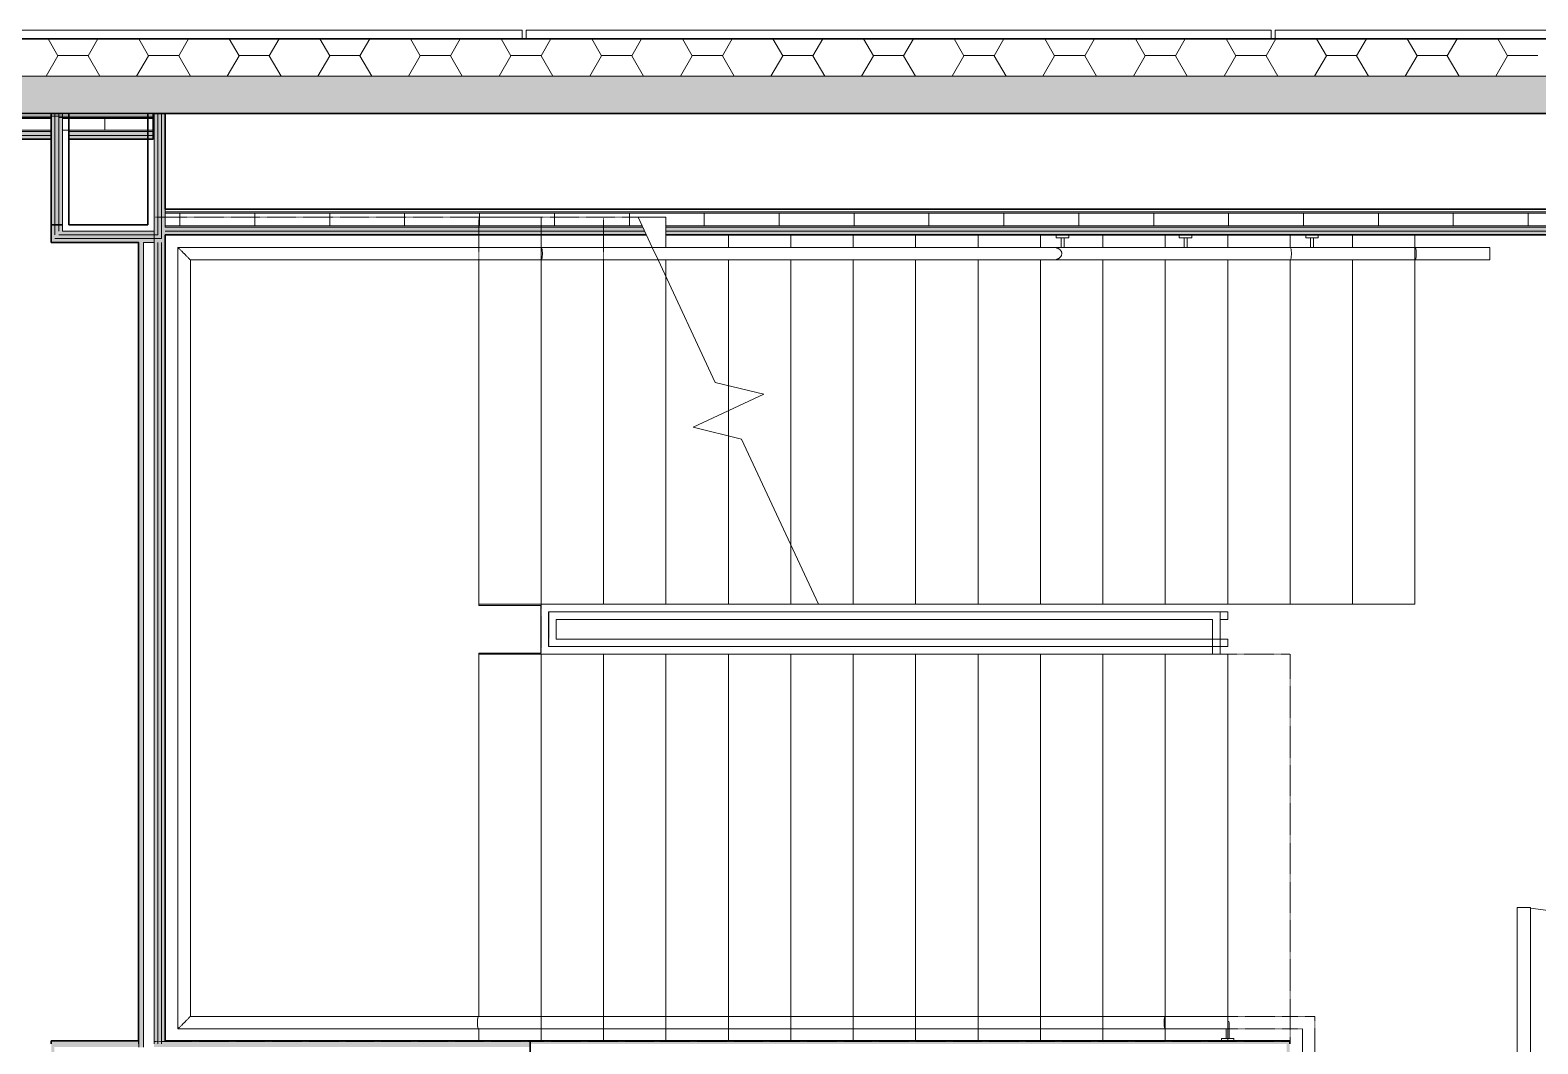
# Model space of a CAD drawing. Header units: millimetres. Extents: x 155920 to 295199, y -4084 to 97293.
# Drawn here: x 168572 to 174610, y 30624 to 34681 of the extents above; entities that cross this region are included whole.
import ezdxf

# ---------------------------------------------------------------- set-up
doc = ezdxf.new("R2010")
doc.units = ezdxf.units.MM
doc.header["$MEASUREMENT"] = 0
doc.linetypes.add('Overhead', pattern=[3.96875, 2.38125, -1.5875])
doc.linetypes.add('Overhead_2_', pattern=[4, 2.5, -1.5])
for name, color, linetype, lineweight in [('A-DOOR', 4, 'CONTINUOUS', 9), ('A-FLOR-HRAL', 7, 'CONTINUOUS', 9), ('A-FLOR-HRAL-MBND', 7, 'Overhead_2_', 9), ('A-GLAZ-CURT', 7, 'CONTINUOUS', 9), ('A-WALL', 7, 'CONTINUOUS', 9), ('A-WALL-PATT', 7, 'CONTINUOUS', 25), ('I-WALL', 7, 'CONTINUOUS', 9), ('S-STRS', 7, 'CONTINUOUS', 9), ('S-STRS-MBND', 7, 'Overhead_2_', 9)]:
    doc.layers.add(name, color=color, linetype=linetype, lineweight=lineweight)

msp = doc.modelspace()

# ---------------------------------------------------------------- hatches: boundary and pattern name
at = {"layer": 'A-WALL-PATT', "lineweight": 9}
h = msp.add_hatch(color=256, dxfattribs=at)
h.paths.add_polyline_path([(230738.8, 34347.3), (230990.8, 34347.3), (230990.8, 34497.3), (229692.8, 34497.3), (229692.8, 34347.3), (230298.1, 34347.3)], flags=0)
h.paths.add_polyline_path([(220908.8, 34347.3), (220908.8, 34497.3), (202317.8, 34497.3), (202317.8, 34347.3), (220879.3, 34347.3)], flags=0)
h.paths.add_polyline_path([(199908.8, 34347.3), (199908.8, 34497.3), (197442.8, 34497.3), (197442.8, 34347.3), (199799.2, 34347.3)], flags=0)
h.paths.add_polyline_path([(194658.8, 34347.3), (194658.8, 34497.3), (192497.8, 34497.3), (192512, 34491.5), (192517.8, 34477.3), (192517.8, 34367.3), (192512, 34353.2), (192497.8, 34347.3), (194417.1, 34347.3)], flags=0)
h.paths.add_polyline_path([(192423.7, 34347.3), (192435, 34348.5), (192423.7, 34353.2), (192417.8, 34367.3), (192417.8, 34347.3)], flags=0)
h.paths.add_polyline_path([(190803, 34347.3), (190808.8, 34347.3), (190808.8, 34367.3), (190803, 34353.2), (190788.8, 34347.3), (190798.8, 34347.3)], flags=0)
h.paths.add_polyline_path([(190718.8, 34347.3), (190728.8, 34347.3), (190714.7, 34353.2), (190708.8, 34367.3), (190708.8, 34477.3), (190714.7, 34491.5), (190728.8, 34497.3), (187318, 34497.3), (187318, 34347.3), (190714.7, 34347.3)], flags=0)
h.paths.add_polyline_path([(183652.8, 34347.3), (185283.8, 34347.3), (185283.8, 34497.3), (159942.8, 34497.3), (159942.8, 34347.3), (183432.8, 34347.3)], flags=0)
h.paths.add_polyline_path([(157908.7, 34347.3), (157908.7, 34497.3), (156603.8, 34497.3), (156603.8, 34347.3), (157340, 34347.3)], flags=0)
h.paths.add_polyline_path([(192442.8, 34357.3), (192497.8, 34357.3), (192504.9, 34360.3), (192507.8, 34367.3), (192507.8, 34477.3), (192504.9, 34484.4), (192497.8, 34487.3), (192442.8, 34487.3), (192442.8, 34437.3), (192427.8, 34437.3), (192427.8, 34367.3), (192430.8, 34360.3), (192437.8, 34357.3)], flags=0)
h.paths.add_polyline_path([(190728.8, 34357.3), (190788.8, 34357.3), (190795.9, 34360.3), (190798.8, 34367.3), (190798.8, 34437.3), (190783.8, 34437.3), (190783.8, 34487.3), (190728.8, 34487.3), (190721.8, 34484.4), (190718.8, 34477.3), (190718.8, 34367.3), (190721.8, 34360.3)], flags=0)
for points in [[(168656.4, 33901.8), (168671.4, 33901.8), (168671.4, 34347.3), (168656.4, 34347.3), (168656.4, 34327.4)], [(169098.4, 30636.4), (169113.4, 30636.4), (169113.4, 33831.8), (169098.4, 33831.8), (169098.4, 30802.1)]]:
    msp.add_hatch(color=256, dxfattribs=at).paths.add_polyline_path(points, flags=0)
at = {"layer": 'A-WALL-PATT', "lineweight": 5}
for points in [[(168656.4, 33846.8), (168671.4, 33846.8), (168671.4, 34337.3), (168656.4, 34337.3), (168656.4, 33886.7)], [(168686.4, 33901.8), (168686.4, 34347.3), (168671.4, 34347.3), (168671.4, 33901.8)], [(168686.4, 33861.8), (168686.4, 34337.3), (168671.4, 34337.3), (168671.4, 33861.8)], [(168686.4, 33901.8), (168701.4, 33901.8), (168701.4, 34347.3), (168686.4, 34347.3), (168686.4, 34327.4)], [(168686.4, 33876.8), (168701.4, 33876.8), (168701.4, 34331.3), (168686.4, 34331.3), (168686.4, 33886.7)], [(169083.4, 33861.8), (169083.4, 34347.3), (169068.4, 34347.3), (169068.4, 33861.8)], [(169098.4, 33846.8), (169098.4, 34347.3), (169083.4, 34347.3), (169083.4, 33846.8)], [(169113.4, 33831.8), (169113.4, 34347.3), (169098.4, 34347.3), (169098.4, 33831.8)], [(168656.4, 34260.3), (168656.4, 34275.3), (167674.4, 34275.3), (167674.4, 34260.3), (168104.3, 34260.3)], [(167674.4, 34245.3), (168656.4, 34245.3), (168656.4, 34260.3), (167674.4, 34260.3)], [(169064.3, 34260.3), (169064.3, 34275.3), (168726.4, 34275.3), (168726.4, 34260.3)], [(169064.3, 34245.3), (169064.3, 34260.3), (168726.4, 34260.3), (168726.4, 34245.3)], [(169001.4, 33861.8), (169068.4, 33861.8), (169068.4, 33876.8), (168686.4, 33876.8), (168686.4, 33861.8), (168702.3, 33861.8)], [(169007.4, 33831.8), (169098.4, 33831.8), (169098.4, 33846.8), (168656.4, 33846.8), (168656.4, 33831.8), (169006.4, 33831.8)], [(168671.4, 33846.8), (169083.4, 33846.8), (169083.4, 33861.8), (168671.4, 33861.8)], [(169026.4, 30610.4), (169026.4, 33831.8), (169007.4, 33831.8), (169007.4, 30610.4)], [(169068.4, 30623.9), (169083.4, 30623.9), (169083.4, 33831.8), (169068.4, 33831.8), (169068.4, 30636.4)], [(169083.4, 30623.9), (169098.4, 30623.9), (169098.4, 33831.8), (169083.4, 33831.8), (169083.4, 30636.4)], [(168656.4, 28516.8), (168668.9, 28516.8), (168668.9, 30623.9), (168656.4, 30623.9), (168656.4, 28529.3)], [(173617, 30623.9), (173617, 30636.4), (170574.5, 30636.4), (170574.5, 30623.9), (173604.5, 30623.9)], [(173617, 30525.1), (173617, 30623.9), (173604.5, 30623.9), (173604.5, 30525.1)]]:
    msp.add_hatch(color=256, dxfattribs=at).paths.add_polyline_path(points, flags=0)
h = msp.add_hatch(color=256, dxfattribs=at)
h.paths.add_polyline_path([(176824.1, 33877.2), (176824.1, 33892.2), (171118.4, 33892.2), (171118.4, 33877.2), (175878.6, 33877.2)], flags=0)
h.paths.add_polyline_path([(171007, 33877.2), (171033.2, 33877.2), (171026.2, 33892.2), (169113.4, 33892.2), (169113.4, 33877.2), (170944.9, 33877.2)], flags=0)
at = {"layer": 'A-WALL-PATT', "lineweight": 9}
h = msp.add_hatch(color=256, dxfattribs=at)
h.paths.add_polyline_path([(176824.1, 33862.2), (176824.1, 33877.2), (171118.4, 33877.2), (171118.4, 33862.2), (175878.6, 33862.2)], flags=0)
h.paths.add_polyline_path([(170944.9, 33862.2), (171040.2, 33862.2), (171033.2, 33877.2), (169113.4, 33877.2), (169113.4, 33862.2), (170795.4, 33862.2)], flags=0)
h = msp.add_hatch(color=256, dxfattribs=at)
h.paths.add_polyline_path([(169449.9, 30623.9), (170574.5, 30623.9), (170574.5, 30636.4), (169098.4, 30636.4), (169098.4, 30623.9), (169300.4, 30623.9)], flags=0)
h.paths.add_polyline_path([(168656.4, 30623.9), (169006.4, 30623.9), (169006.4, 30636.4), (168656.4, 30636.4)], flags=0)
at = {"layer": 'A-WALL-PATT', "lineweight": 5}
h = msp.add_hatch(color=256, dxfattribs=at)
h.paths.add_polyline_path([(168668.9, 30611.4), (169006.4, 30611.4), (169006.4, 30623.9), (168668.9, 30623.9)], flags=0)
h.paths.add_polyline_path([(169068.4, 30611.4), (170574.5, 30611.4), (170574.5, 30623.9), (169068.4, 30623.9)], flags=0)

# ---------------------------------------------------------------- linework, layer by layer
at = {"layer": 'A-DOOR'}
for p, q in [((174527.1, 31169.1), (174581.1, 31169.1)), ((174527.1, 30543.1), (174527.1, 31169.1)), ((174581.1, 31169.1), (174581.1, 30543.1))]:
    msp.add_line(p, q, dxfattribs=at)
msp.add_arc((174527.1, 30541.1), 628, 0, 85.0672, dxfattribs=at)
at = {"layer": 'A-FLOR-HRAL'}
for p, q in [((172681.7, 33849.8), (172681.7, 33861.8)), ((172681.7, 33861.8), (172731.7, 33861.8)), ((172731.7, 33849.8), (172681.7, 33849.8)), ((172700.7, 33849.8), (172700.7, 33811.8)), ((172712.7, 33849.8), (172712.7, 33811.8)), ((172731.7, 33861.8), (172731.7, 33849.8)), ((173174.4, 33849.8), (173174.4, 33861.8)), ((173174.4, 33861.8), (173224.4, 33861.8)), ((173224.4, 33849.8), (173174.4, 33849.8)), ((173193.4, 33849.8), (173193.4, 33811.8)), ((173205.4, 33849.8), (173205.4, 33811.8)), ((173224.4, 33861.8), (173224.4, 33849.8)), ((173680.6, 33849.8), (173680.6, 33861.8)), ((173680.6, 33861.8), (173730.6, 33861.8)), ((173730.6, 33849.8), (173680.6, 33849.8)), ((173699.6, 33849.8), (173699.6, 33811.8)), ((173711.6, 33849.8), (173711.6, 33811.8)), ((173730.6, 33861.8), (173730.6, 33849.8)), ((170368.4, 33811.8), (169163.8, 33811.8)), ((169163.8, 33811.8), (169163.8, 30683.6)), ((169163.8, 33811.8), (169163.8, 30683.6)), ((170618.4, 33811.8), (169163.8, 33811.8)), ((169213.8, 33761.8), (170368.4, 33761.8)), ((169213.8, 30733.6), (169213.8, 33761.8)), ((169213.8, 33761.8), (169213.8, 30733.6)), ((170618.4, 33761.8), (169213.8, 33761.8)), ((170618.4, 33811.8), (170368.4, 33811.8)), ((170368.4, 33761.8), (170618.4, 33761.8)), ((171063.7, 33811.8), (170618.4, 33811.8)), ((171063.7, 33811.8), (170618.4, 33811.8)), ((170618.4, 33761.8), (171087, 33761.8)), ((171087, 33761.8), (170618.4, 33761.8)), ((171063.7, 33811.8), (171087, 33761.8)), ((173618.4, 33811.8), (171063.7, 33811.8)), ((173618.4, 33761.8), (171087, 33761.8)), ((173618.4, 33811.8), (172671.1, 33811.8)), ((172671.1, 33761.8), (173618.4, 33761.8)), ((173868.4, 33811.8), (173618.4, 33811.8)), ((174118.4, 33811.8), (173618.4, 33811.8)), ((173618.4, 33761.8), (173868.4, 33761.8)), ((174118.4, 33761.8), (173618.4, 33761.8)), ((174118.4, 33811.8), (173868.4, 33811.8)), ((173868.4, 33761.8), (174118.4, 33761.8)), ((174418.4, 33811.8), (174118.4, 33811.8)), ((174418.4, 33811.8), (174118.4, 33811.8)), ((174118.4, 33811.8), (174118.4, 33811.3)), ((174118.4, 33811.3), (174118.4, 33809.9)), ((174118.4, 33809.9), (174118.4, 33807.6)), ((174118.4, 33807.6), (174118.4, 33804.5)), ((174118.4, 33804.5), (174118.4, 33800.7)), ((174118.4, 33800.7), (174118.4, 33796.4)), ((174118.4, 33796.4), (174118.4, 33791.7)), ((174118.4, 33791.7), (174118.4, 33786.8)), ((174118.4, 33786.8), (174118.4, 33781.9)), ((174118.4, 33781.9), (174118.4, 33777.3)), ((174118.4, 33777.3), (174118.4, 33772.9)), ((174118.4, 33772.9), (174118.4, 33769.1)), ((174118.4, 33769.1), (174118.4, 33766)), ((174118.4, 33766), (174118.4, 33763.7)), ((174118.4, 33763.7), (174118.4, 33762.3)), ((174118.4, 33762.3), (174118.4, 33761.8)), ((174118.4, 33761.8), (174418.4, 33761.8)), ((174418.4, 33761.8), (174118.4, 33761.8)), ((174418.4, 33811.8), (174418.4, 33811.3)), ((174418.4, 33811.3), (174418.4, 33809.9)), ((174418.4, 33809.9), (174418.4, 33807.6)), ((174418.4, 33807.6), (174418.4, 33804.5)), ((174418.4, 33804.5), (174418.4, 33800.7)), ((174418.4, 33800.7), (174418.4, 33796.4)), ((174418.4, 33796.4), (174418.4, 33791.7)), ((174418.4, 33791.7), (174418.4, 33786.8)), ((174418.4, 33786.8), (174418.4, 33781.9)), ((174418.4, 33781.9), (174418.4, 33777.3)), ((174418.4, 33777.3), (174418.4, 33772.9)), ((174418.4, 33772.9), (174418.4, 33769.1)), ((174418.4, 33769.1), (174418.4, 33766)), ((174418.4, 33766), (174418.4, 33763.7)), ((174418.4, 33763.7), (174418.4, 33762.3)), ((174418.4, 33762.3), (174418.4, 33761.8)), ((170648.6, 32352.6), (170648.6, 32213.8)), ((173052.6, 32352.6), (170648.6, 32352.6)), ((170678.6, 32322.6), (170678.6, 32243.8)), ((173052.6, 32322.6), (170678.6, 32322.6)), ((173052.6, 32352.6), (171729.8, 32352.6)), ((173052.6, 32322.6), (171729.8, 32322.6)), ((173337.8, 32352.6), (173052.6, 32352.6)), ((173307.8, 32322.6), (173052.6, 32322.6)), ((173307.8, 32183.2), (173307.8, 32322.6)), ((173368.4, 32352.6), (173337.8, 32352.6)), ((173337.8, 32183.2), (173337.8, 32352.6)), ((173368.4, 32322.6), (173337.8, 32322.6)), ((173368.4, 32352.6), (173368.4, 32322.6)), ((170648.6, 32213.8), (170673.3, 32213.8)), ((170673.3, 32213.8), (173307.8, 32213.8)), ((170678.6, 32243.8), (173307.8, 32243.8)), ((173337.8, 32243.8), (173368.4, 32243.8)), ((173337.8, 32213.8), (173368.4, 32213.8)), ((173368.4, 32243.8), (173368.4, 32213.8)), ((173337.8, 32183.2), (173307.8, 32183.2)), ((169163.8, 30683.6), (170368.4, 30683.6)), ((169163.8, 30683.6), (170368.4, 30683.6)), ((170368.4, 30733.6), (169213.8, 30733.6)), ((169213.8, 30733.6), (170368.4, 30733.6)), ((173118.4, 30733.6), (170368.4, 30733.6)), ((170368.4, 30733.6), (173118.4, 30733.6)), ((170368.4, 30683.6), (173118.4, 30683.6)), ((170368.4, 30683.6), (173118.4, 30683.6)), ((173368.4, 30733.6), (173118.4, 30733.6)), ((173118.4, 30733.6), (173368.4, 30733.6)), ((173118.4, 30683.6), (173368.4, 30683.6)), ((173118.4, 30683.6), (173368.4, 30683.6)), ((173362.4, 30645.6), (173362.4, 30683.6)), ((173368.4, 30733.6), (173368.4, 30733.1)), ((173368.4, 30733.1), (173368.4, 30731.7)), ((173368.4, 30731.7), (173368.4, 30729.4)), ((173368.4, 30729.4), (173368.4, 30726.3)), ((173368.4, 30726.3), (173368.4, 30722.5)), ((173368.4, 30722.5), (173368.4, 30718.2)), ((173368.4, 30718.2), (173368.4, 30713.5)), ((173368.4, 30713.5), (173368.4, 30708.6)), ((173368.4, 30708.6), (173368.4, 30703.7)), ((173368.4, 30703.7), (173368.4, 30699.1)), ((173368.4, 30699.1), (173368.4, 30694.7)), ((173368.4, 30694.7), (173368.4, 30690.9)), ((173368.4, 30690.9), (173368.4, 30687.8)), ((173368.4, 30687.8), (173368.4, 30685.5)), ((173368.4, 30685.5), (173368.4, 30684.1)), ((173368.4, 30684.1), (173368.4, 30683.6)), ((173374.4, 30645.6), (173374.4, 30708.6)), ((173343.4, 30636.4), (173343.4, 30645.6)), ((173343.4, 30645.6), (173393.4, 30645.6)), ((173393.4, 30645.6), (173393.4, 30636.4))]:
    msp.add_line(p, q, dxfattribs=at)
at = {"layer": 'A-FLOR-HRAL', "linetype": 'Overhead'}
for p, q in [((169163.8, 33811.8), (169163.8, 30683.6)), ((170618.4, 33811.8), (169163.8, 33811.8)), ((169213.8, 33761.8), (169213.8, 30733.6)), ((170618.4, 33761.8), (169213.8, 33761.8)), ((171063.7, 33811.8), (170618.4, 33811.8)), ((171087, 33761.8), (170618.4, 33761.8)), ((169163.8, 30683.6), (170368.4, 30683.6)), ((169213.8, 30733.6), (170368.4, 30733.6)), ((170368.4, 30733.6), (173617, 30733.6)), ((170368.4, 30683.6), (173617, 30683.6)), ((173617, 30733.6), (173717.4, 30733.6)), ((173617, 30683.6), (173667.4, 30683.6)), ((173667.4, 30683.6), (173667.4, 30541.1)), ((173717.4, 30733.6), (173717.4, 30541.1))]:
    msp.add_line(p, q, dxfattribs=at)
at = {"layer": 'A-FLOR-HRAL'}
msp.add_arc((173368.4, 30708.6), 6, 0, 90, dxfattribs=at)
for points in [[(169163.8, 33811.8), (169163.8, 33811.8), (169164.2, 33811.5), (169165.6, 33810.1), (169167.9, 33807.7), (169171, 33804.6), (169174.9, 33800.8), (169179.2, 33796.5), (169183.9, 33791.7), (169187.2, 33788.5), (169188.8, 33786.8)], [(169188.8, 33786.8), (169190.5, 33785.2), (169193.7, 33781.9), (169198.5, 33777.2), (169202.8, 33772.8), (169206.6, 33769), (169209.8, 33765.9), (169212.1, 33763.6), (169213.5, 33762.1), (169213.8, 33761.8), (169213.8, 33761.8)], [(170623.7, 33786.8), (170623.7, 33783.6), (170623.4, 33777), (170622.2, 33768.7), (170620.5, 33763.1), (170619.1, 33761.8), (170618.4, 33761.8)], [(173623.5, 33786.8), (173623.5, 33783.6), (173623.2, 33777), (173622.1, 33768.7), (173620.4, 33763.1), (173619.1, 33761.8), (173618.4, 33761.8)], [(174123.7, 33786.8), (174123.7, 33783.6), (174123.4, 33777), (174122.2, 33768.7), (174120.5, 33763.1), (174119.1, 33761.8), (174118.4, 33761.8)], [(169163.8, 30683.6), (169163.8, 30683.6), (169164.2, 30683.9), (169165.6, 30685.4), (169167.9, 30687.7), (169171, 30690.8), (169174.9, 30694.6), (169179.2, 30699), (169183.9, 30703.7), (169187.2, 30707), (169188.8, 30708.6)], [(169188.8, 30708.6), (169190.5, 30710.3), (169193.7, 30713.5), (169198.5, 30718.3), (169202.8, 30722.6), (169206.6, 30726.4), (169209.8, 30729.5), (169212.1, 30731.9), (169213.5, 30733.3), (169213.8, 30733.6), (169213.8, 30733.6)], [(170363.2, 30708.6), (170363.2, 30711.9), (170363.5, 30718.4), (170364.6, 30726.8), (170366.4, 30732.3), (170367.7, 30733.6), (170368.4, 30733.6)], [(173113.2, 30708.6), (173113.2, 30711.9), (173113.5, 30718.4), (173114.6, 30726.8), (173116.4, 30732.3), (173117.8, 30733.6), (173118.4, 30733.6)]]:
    msp.add_open_spline(points, degree=3, dxfattribs=at)
for points, knots in [([(170618.4, 33811.8), (170618.8, 33811.8), (170619.5, 33811.5), (170620.8, 33809.6), (170622.2, 33805), (170623.4, 33796.6), (170623.7, 33790.1), (170623.7, 33786.8)], [0, 0, 0, 0, 0.125, 0.25, 0.5, 0.75, 1, 1, 1, 1]), ([(172703.8, 33786.8), (172703.7, 33788), (172703.6, 33789.6), (172703.2, 33791.7), (172702.5, 33793.8), (172701.7, 33795.8), (172700.6, 33797.7), (172699.6, 33799), (172698.7, 33800.3), (172697.6, 33801.5), (172696.4, 33802.7), (172695.2, 33803.7), (172693.9, 33804.7), (172692.6, 33805.7), (172691.2, 33806.5), (172688.9, 33807.9), (172686.1, 33809.1), (172683.1, 33810.1), (172678.4, 33811.4), (172674.3, 33811.8), (172671.1, 33811.8)], [0, 0, 0, 0, 0.071429, 0.107143, 0.142857, 0.214286, 0.25, 0.285714, 0.321429, 0.357143, 0.392857, 0.428571, 0.464286, 0.5, 0.535714, 0.571429, 0.678571, 0.732143, 0.785714, 1, 1, 1, 1]), ([(172671.1, 33761.8), (172673.2, 33761.8), (172677.5, 33762.2), (172682.8, 33763.4), (172686.9, 33764.9), (172689.8, 33766.3), (172692.1, 33767.7), (172693.9, 33768.9), (172695.4, 33770.1), (172697, 33771.6), (172698.4, 33773.1), (172699.4, 33774.4), (172700.4, 33775.7), (172701.4, 33777.4), (172702.5, 33779.7), (172703.4, 33782.7), (172703.7, 33785.2), (172703.8, 33786.8)], [0, 0, 0, 0, 0.142857, 0.285714, 0.357143, 0.428571, 0.5, 0.535714, 0.571429, 0.625, 0.678571, 0.705357, 0.732143, 0.785714, 0.839286, 0.892857, 1, 1, 1, 1]), ([(173618.4, 33811.8), (173618.8, 33811.8), (173619.4, 33811.5), (173620.7, 33809.6), (173622.1, 33805), (173623.2, 33796.6), (173623.5, 33790.1), (173623.5, 33786.8)], [0, 0, 0, 0, 0.125, 0.25, 0.5, 0.75, 1, 1, 1, 1]), ([(174118.4, 33811.8), (174118.8, 33811.8), (174119.5, 33811.5), (174120.8, 33809.6), (174122.2, 33805), (174123.4, 33796.6), (174123.7, 33790.1), (174123.7, 33786.8)], [0, 0, 0, 0, 0.125, 0.25, 0.5, 0.75, 1, 1, 1, 1]), ([(170368.4, 30683.6), (170368.1, 30683.6), (170367.4, 30683.9), (170366.1, 30685.9), (170364.6, 30690.5), (170363.5, 30698.8), (170363.2, 30705.4), (170363.2, 30708.6)], [0, 0, 0, 0, 0.125, 0.25, 0.5, 0.75, 1, 1, 1, 1]), ([(173118.4, 30683.6), (173118.1, 30683.6), (173117.4, 30683.9), (173116.1, 30685.9), (173114.6, 30690.5), (173113.5, 30698.8), (173113.2, 30705.4), (173113.2, 30708.6)], [0, 0, 0, 0, 0.125, 0.25, 0.5, 0.75, 1, 1, 1, 1])]:
    msp.add_open_spline(points, degree=3, knots=knots, dxfattribs=at)
at = {"layer": 'A-FLOR-HRAL-MBND', "linetype": 'Overhead'}
for p, q in [((170649, 32352.6), (170649, 32213.8)), ((171729.8, 32352.6), (170649, 32352.6)), ((170679, 32322.6), (170679, 32243.8)), ((171729.8, 32322.6), (170679, 32322.6)), ((170649, 32213.8), (170684.2, 32213.8)), ((170679, 32243.8), (170684.2, 32243.8)), ((170684.2, 32243.8), (173368.4, 32243.8)), ((170684.2, 32213.8), (173368.4, 32213.8)), ((173368.4, 32243.8), (173368.4, 32213.8))]:
    msp.add_line(p, q, dxfattribs=at)
at = {"layer": 'A-GLAZ-CURT', "lineweight": 20}
for p, q in [((170542.8, 34681.3), (167558.8, 34681.3)), ((170542.8, 34647.3), (170542.8, 34681.3)), ((173542.8, 34681.3), (170558.8, 34681.3)), ((170558.8, 34681.3), (170558.8, 34647.3)), ((173542.8, 34647.3), (173542.8, 34681.3)), ((176542.8, 34681.3), (173558.8, 34681.3)), ((173558.8, 34681.3), (173558.8, 34647.3)), ((167558.8, 34647.3), (170542.8, 34647.3)), ((170558.8, 34647.3), (173542.8, 34647.3)), ((173558.8, 34647.3), (176542.8, 34647.3))]:
    msp.add_line(p, q, dxfattribs=at)
at = {"layer": 'A-WALL', "lineweight": 30}
for p, q in [((185283.8, 34647.3), (159942.8, 34647.3)), ((162228.9, 34347.3), (183432.8, 34347.3))]:
    msp.add_line(p, q, dxfattribs=at)
at = {"layer": 'A-WALL'}
for p, q in [((159942.8, 34497.3), (185283.8, 34497.3)), ((167674.4, 34337.3), (168656.4, 34337.3)), ((167674.4, 34331.3), (168656.4, 34331.3)), ((168656.4, 34337.3), (168671.4, 34337.3)), ((168656.4, 34331.3), (168656.4, 34337.3)), ((168656.4, 34281.3), (168656.4, 34331.3)), ((168671.4, 33901.8), (168671.4, 34347.3)), ((168671.4, 34337.3), (168671.4, 33901.8)), ((168671.4, 34337.3), (168686.4, 34337.3)), ((168686.4, 33901.8), (168686.4, 34347.3)), ((168686.4, 34337.3), (168686.4, 34331.3)), ((168686.4, 34337.3), (168726.4, 34337.3)), ((168686.4, 34331.3), (168686.4, 34337.3)), ((168686.4, 34331.3), (168686.4, 33901.8)), ((168686.4, 34331.3), (168701.4, 34331.3)), ((168701.4, 33901.8), (168701.4, 34347.3)), ((168701.4, 34331.3), (168701.4, 34281.3)), ((168701.4, 34281.3), (168701.4, 34331.3)), ((168701.4, 34331.3), (168726.4, 34331.3)), ((168726.4, 34337.3), (169064.3, 34337.3)), ((168726.4, 34331.3), (169064.3, 34331.3)), ((169068.4, 33876.8), (169068.4, 34347.3)), ((169083.4, 33861.8), (169083.4, 34347.3)), ((169098.4, 33846.8), (169098.4, 34347.3)), ((167674.4, 34281.3), (168656.4, 34281.3)), ((167674.4, 34275.3), (168656.4, 34275.3)), ((167674.4, 34260.3), (168656.4, 34260.3)), ((168656.4, 34275.3), (168656.4, 34281.3)), ((168701.4, 34281.3), (168701.4, 33901.8)), ((168701.4, 34281.3), (168726.4, 34281.3)), ((168726.4, 34281.3), (168726.4, 34275.3)), ((168726.4, 34281.3), (169064.3, 34281.3)), ((168726.4, 34275.3), (168726.4, 34260.3)), ((168726.4, 34275.3), (169064.3, 34275.3)), ((168726.4, 34260.3), (168726.4, 34245.3)), ((168726.4, 34260.3), (169064.3, 34260.3)), ((169113.4, 33964.2), (169113.4, 33954.2)), ((176824.1, 33954.2), (169113.4, 33954.2)), ((169113.4, 33954.2), (169113.4, 33948.2)), ((176824.1, 33948.2), (169113.4, 33948.2)), ((169113.4, 33948.2), (169113.4, 33898.2)), ((168656.4, 33901.8), (168656.4, 33846.8)), ((168671.4, 33861.8), (168671.4, 33901.8)), ((168686.4, 33876.8), (168686.4, 33901.8)), ((168701.4, 33876.8), (168701.4, 33901.8)), ((168701.4, 33876.8), (169043.4, 33876.8)), ((169068.4, 33876.8), (169043.4, 33876.8)), ((171023.4, 33898.2), (169113.4, 33898.2)), ((169113.4, 33898.2), (169113.4, 33892.2)), ((171026.2, 33892.2), (169113.4, 33892.2)), ((171033.2, 33877.2), (169113.4, 33877.2)), ((176824.1, 33898.2), (171118.4, 33898.2)), ((176824.1, 33892.2), (171118.4, 33892.2)), ((176824.1, 33877.2), (171118.4, 33877.2)), ((168671.4, 33846.8), (169043.4, 33846.8)), ((168686.4, 33861.8), (169043.4, 33861.8)), ((169007.4, 33831.8), (169006.4, 33831.8)), ((169007.4, 33831.8), (169007.4, 30636.4)), ((169043.4, 33831.8), (169026.4, 33831.8)), ((169026.4, 33831.8), (169026.4, 30636.4)), ((169068.4, 33861.8), (169043.4, 33861.8)), ((169083.4, 33846.8), (169043.4, 33846.8)), ((169068.4, 33831.8), (169043.4, 33831.8)), ((169083.4, 33861.8), (169068.4, 33861.8)), ((169068.4, 33831.8), (169068.4, 30636.4)), ((169098.4, 33846.8), (169083.4, 33846.8)), ((169083.4, 33831.8), (169083.4, 30636.4)), ((169098.4, 33831.8), (169098.4, 30636.4)), ((169006.4, 30623.9), (169006.4, 30636.4)), ((169007.4, 30610.4), (169007.4, 30636.4)), ((169026.4, 30610.4), (169026.4, 30636.4)), ((169068.4, 30623.9), (169068.4, 30636.4)), ((169083.4, 30623.9), (169083.4, 30636.4)), ((169098.4, 30623.9), (169098.4, 30636.4))]:
    msp.add_line(p, q, dxfattribs=at)
at = {"layer": 'A-WALL-PATT', "linetype": 'Continuous', "lineweight": 9}
for p, q in [((168683.1, 34579.2), (168643.8, 34647.3)), ((168804, 34579.2), (168843.3, 34647.3)), ((169046, 34579.2), (169006.7, 34647.3)), ((169166.9, 34579.2), (169206.2, 34647.3)), ((169408.9, 34579.2), (169369.6, 34647.3)), ((169529.8, 34579.2), (169569.1, 34647.3)), ((169771.8, 34579.2), (169732.5, 34647.3)), ((169892.7, 34579.2), (169932, 34647.3)), ((170134.7, 34579.2), (170095.4, 34647.3)), ((170255.6, 34579.2), (170294.9, 34647.3)), ((170497.6, 34579.2), (170458.3, 34647.3)), ((170618.5, 34579.2), (170657.8, 34647.3)), ((170860.5, 34579.2), (170821.2, 34647.3)), ((170981.4, 34579.2), (171020.7, 34647.3)), ((171223.4, 34579.2), (171184.1, 34647.3)), ((171344.3, 34579.2), (171383.6, 34647.3)), ((171586.3, 34579.2), (171547, 34647.3)), ((171707.2, 34579.2), (171746.5, 34647.3)), ((171949.2, 34579.2), (171909.9, 34647.3)), ((172070.1, 34579.2), (172109.4, 34647.3)), ((172312.1, 34579.2), (172272.8, 34647.3)), ((172433, 34579.2), (172472.3, 34647.3)), ((172675, 34579.2), (172635.7, 34647.3)), ((172795.9, 34579.2), (172835.2, 34647.3)), ((173037.9, 34579.2), (172998.6, 34647.3)), ((173158.8, 34579.2), (173198.1, 34647.3)), ((173400.8, 34579.2), (173361.5, 34647.3)), ((173521.7, 34579.2), (173561.1, 34647.3)), ((173763.7, 34579.2), (173724.4, 34647.3)), ((173884.6, 34579.2), (173924, 34647.3)), ((174126.6, 34579.2), (174087.3, 34647.3)), ((174247.5, 34579.2), (174286.9, 34647.3)), ((174489.5, 34579.2), (174450.2, 34647.3)), ((168635.7, 34497.3), (168683, 34579.2)), ((168683, 34579.3), (168804, 34579.3)), ((168683, 34579.2), (168683, 34579.2)), ((168683, 34579.2), (168683, 34579.2)), ((168851.3, 34497.3), (168804, 34579.2)), ((168998.6, 34497.3), (169045.9, 34579.2)), ((169045.9, 34579.3), (169166.9, 34579.3)), ((169045.9, 34579.2), (169045.9, 34579.2)), ((169045.9, 34579.2), (169045.9, 34579.2)), ((169214.2, 34497.3), (169167, 34579.2)), ((169361.6, 34497.3), (169408.8, 34579.2)), ((169408.8, 34579.3), (169529.8, 34579.3)), ((169408.8, 34579.2), (169408.8, 34579.2)), ((169408.8, 34579.2), (169408.8, 34579.2)), ((169577.1, 34497.3), (169529.9, 34579.2)), ((169724.5, 34497.3), (169771.7, 34579.2)), ((169771.7, 34579.3), (169892.7, 34579.3)), ((169771.7, 34579.2), (169771.7, 34579.2)), ((169771.7, 34579.2), (169771.7, 34579.2)), ((169940, 34497.3), (169892.8, 34579.2)), ((170087.4, 34497.3), (170134.6, 34579.2)), ((170134.6, 34579.3), (170255.6, 34579.3)), ((170134.6, 34579.2), (170134.6, 34579.2)), ((170134.6, 34579.2), (170134.6, 34579.2)), ((170302.9, 34497.3), (170255.7, 34579.2)), ((170450.3, 34497.3), (170497.5, 34579.2)), ((170497.5, 34579.3), (170618.5, 34579.3)), ((170497.5, 34579.2), (170497.5, 34579.2)), ((170497.5, 34579.2), (170497.5, 34579.2)), ((170665.8, 34497.3), (170618.6, 34579.2)), ((170813.2, 34497.3), (170860.4, 34579.2)), ((170860.4, 34579.3), (170981.4, 34579.3)), ((170860.4, 34579.2), (170860.4, 34579.2)), ((170860.4, 34579.2), (170860.4, 34579.2)), ((171028.7, 34497.3), (170981.5, 34579.2)), ((171176.1, 34497.3), (171223.3, 34579.2)), ((171223.3, 34579.3), (171344.3, 34579.3)), ((171223.3, 34579.2), (171223.3, 34579.2)), ((171223.3, 34579.2), (171223.3, 34579.2)), ((171391.6, 34497.3), (171344.4, 34579.2)), ((171539, 34497.3), (171586.2, 34579.2)), ((171586.2, 34579.3), (171707.2, 34579.3)), ((171586.2, 34579.2), (171586.2, 34579.2)), ((171586.2, 34579.2), (171586.2, 34579.2)), ((171754.5, 34497.3), (171707.3, 34579.2)), ((171901.9, 34497.3), (171949.1, 34579.2)), ((171949.1, 34579.3), (172070.1, 34579.3)), ((171949.1, 34579.2), (171949.1, 34579.2)), ((171949.1, 34579.2), (171949.1, 34579.2)), ((172117.4, 34497.3), (172070.2, 34579.2)), ((172264.8, 34497.3), (172312, 34579.2)), ((172312, 34579.3), (172433, 34579.3)), ((172312, 34579.2), (172312, 34579.2)), ((172312, 34579.2), (172312, 34579.2)), ((172480.4, 34497.3), (172433.1, 34579.2)), ((172627.7, 34497.3), (172674.9, 34579.2)), ((172674.9, 34579.3), (172795.9, 34579.3)), ((172674.9, 34579.2), (172674.9, 34579.2)), ((172674.9, 34579.2), (172674.9, 34579.2)), ((172843.3, 34497.3), (172796, 34579.2)), ((172990.6, 34497.3), (173037.8, 34579.2)), ((173037.8, 34579.3), (173158.8, 34579.3)), ((173037.8, 34579.2), (173037.8, 34579.2)), ((173037.8, 34579.2), (173037.8, 34579.2)), ((173206.2, 34497.3), (173158.9, 34579.2)), ((173353.5, 34497.3), (173400.7, 34579.2)), ((173400.7, 34579.3), (173521.7, 34579.3)), ((173400.7, 34579.2), (173400.7, 34579.2)), ((173400.7, 34579.2), (173400.7, 34579.2)), ((173569.1, 34497.3), (173521.8, 34579.2)), ((173716.4, 34497.3), (173763.6, 34579.2)), ((173763.6, 34579.3), (173884.6, 34579.3)), ((173763.6, 34579.2), (173763.6, 34579.2)), ((173763.6, 34579.2), (173763.6, 34579.2)), ((173932, 34497.3), (173884.7, 34579.2)), ((174079.3, 34497.3), (174126.5, 34579.2)), ((174126.5, 34579.3), (174247.5, 34579.3)), ((174126.5, 34579.2), (174126.5, 34579.2)), ((174126.5, 34579.2), (174126.5, 34579.2)), ((174294.9, 34497.3), (174247.6, 34579.2)), ((174442.2, 34497.3), (174489.4, 34579.2)), ((174489.4, 34579.3), (174610.4, 34579.3)), ((174489.4, 34579.2), (174489.4, 34579.2)), ((174489.4, 34579.2), (174489.4, 34579.2)), ((167674.4, 34327.3), (168656.4, 34327.3)), ((168701.4, 34327.3), (169064.3, 34327.3)), ((168871.8, 34281.3), (168871.8, 34331.3)), ((169171.8, 33898.2), (169171.8, 33948.2)), ((169471.8, 33898.2), (169471.8, 33948.2)), ((169771.8, 33898.2), (169771.8, 33948.2)), ((170071.8, 33898.2), (170071.8, 33948.2)), ((170371.8, 33898.2), (170371.8, 33948.2)), ((170671.8, 33898.2), (170671.8, 33948.2)), ((170971.8, 33898.2), (170971.8, 33948.2)), ((171271.8, 33898.2), (171271.8, 33948.2)), ((171571.8, 33898.2), (171571.8, 33948.2)), ((171871.8, 33898.2), (171871.8, 33948.2)), ((172171.8, 33898.2), (172171.8, 33948.2)), ((172471.8, 33898.2), (172471.8, 33948.2)), ((172771.8, 33898.2), (172771.8, 33948.2)), ((173071.8, 33898.2), (173071.8, 33948.2)), ((173371.8, 33898.2), (173371.8, 33948.2)), ((173671.8, 33898.2), (173671.8, 33948.2)), ((173971.8, 33898.2), (173971.8, 33948.2)), ((174271.8, 33898.2), (174271.8, 33948.2)), ((174571.8, 33898.2), (174571.8, 33948.2))]:
    msp.add_line(p, q, dxfattribs=at)
at = {"layer": 'I-WALL', "lineweight": 30}
for p, q in [((168656.4, 34347.3), (167674.4, 34347.3)), ((168726.4, 34347.3), (168656.4, 34347.3)), ((168656.4, 34347.3), (168656.4, 33901.8)), ((168726.4, 34347.3), (168656.4, 34347.3)), ((169064.3, 34347.3), (168726.4, 34347.3)), ((168726.4, 33901.8), (168726.4, 34347.3)), ((169043.4, 34347.3), (169043.4, 33901.8)), ((169113.4, 34347.3), (169043.4, 34347.3)), ((169064.3, 34245.3), (169064.3, 34347.3)), ((169113.4, 33964.2), (169113.4, 34347.3)), ((167674.4, 34245.3), (168656.4, 34245.3)), ((168656.4, 34245.3), (168656.4, 33901.8)), ((168726.4, 33901.8), (168726.4, 34245.3)), ((168726.4, 34245.3), (169064.3, 34245.3)), ((176824.1, 33964.2), (169113.4, 33964.2)), ((168656.4, 33901.8), (168656.4, 33846.8)), ((168656.4, 33901.8), (168671.4, 33901.8)), ((168671.4, 33901.8), (168686.4, 33901.8)), ((168686.4, 33901.8), (168701.4, 33901.8)), ((169043.4, 33901.8), (168726.4, 33901.8)), ((168656.4, 33846.8), (168656.4, 33831.8)), ((168656.4, 33831.8), (169006.4, 33831.8)), ((169006.4, 33831.8), (169006.4, 30636.4)), ((169113.4, 33862.2), (171040.2, 33862.2)), ((169113.4, 33831.8), (169113.4, 33862.2)), ((169113.4, 30636.4), (169113.4, 33831.8)), ((171118.4, 33862.2), (176824.1, 33862.2)), ((169006.4, 30636.4), (168656.4, 30636.4)), ((168656.4, 30636.4), (168656.4, 30623.9)), ((170574.5, 30636.4), (169113.4, 30636.4)), ((170574.5, 30514.4), (170574.5, 30636.4)), ((173617, 30636.4), (170574.5, 30636.4)), ((170574.5, 30636.4), (170574.5, 30612.9)), ((173617, 30623.9), (173617, 30636.4))]:
    msp.add_line(p, q, dxfattribs=at)
at = {"layer": 'S-STRS'}
for p, q in [((171118.4, 33933.2), (171007, 33933.2)), ((171118.4, 33811.8), (171118.4, 33933.2)), ((170368.4, 33811.8), (170368.4, 33862.2)), ((170618.4, 33811.8), (170618.4, 33862.2)), ((170868.4, 33811.8), (170868.4, 33862.2)), ((171368.4, 33811.8), (171368.4, 33862.2)), ((171618.4, 33811.8), (171618.4, 33862.2)), ((171868.4, 33811.8), (171868.4, 33862.2)), ((172118.4, 33811.8), (172118.4, 33862.2)), ((172368.4, 33811.8), (172368.4, 33862.2)), ((172618.4, 33811.8), (172618.4, 33862.2)), ((172868.4, 33811.8), (172868.4, 33862.2)), ((173118.4, 33811.8), (173118.4, 33862.2)), ((173368.4, 33811.8), (173368.4, 33862.2)), ((173618.4, 33811.8), (173618.4, 33862.2)), ((173868.4, 33811.8), (173868.4, 33862.2)), ((174118.4, 33811.8), (174118.4, 33862.2)), ((170368.4, 32383.2), (170368.4, 33761.8)), ((170618.4, 32383.2), (170618.4, 33761.8)), ((170868.4, 32383.2), (170868.4, 33761.8)), ((171118.4, 33694.4), (171118.4, 33761.8)), ((171368.4, 33258.7), (171368.4, 33761.8)), ((171618.4, 32622.1), (171618.4, 33761.8)), ((171868.4, 32383.2), (171868.4, 33761.8)), ((172118.4, 32383.2), (172118.4, 33761.8)), ((172368.4, 32383.2), (172368.4, 33761.8)), ((172618.4, 32383.2), (172618.4, 33761.8)), ((172868.4, 32383.2), (172868.4, 33761.8)), ((173118.4, 32383.2), (173118.4, 33761.8)), ((173368.4, 32383.2), (173368.4, 33761.8)), ((173618.4, 32383.2), (173618.4, 33761.8)), ((173868.4, 32383.2), (173868.4, 33761.8)), ((174118.4, 32383.2), (174118.4, 33761.8)), ((171118.4, 32383.2), (171118.4, 33694.4)), ((171368.4, 33158.2), (171368.4, 33258.7)), ((171368.4, 33057.8), (171368.4, 33158.2)), ((171368.4, 32383.2), (171368.4, 33057.8)), ((171618.4, 32383.2), (171618.4, 32622.1)), ((170368.4, 32378.2), (170368.4, 32383.2)), ((170618.4, 32383.2), (170368.4, 32383.2)), ((170618, 32378.2), (170368.4, 32378.2)), ((170618, 32188.2), (170618, 32378.2)), ((170868.4, 32383.2), (170618.4, 32383.2)), ((171118.4, 32383.2), (170868.4, 32383.2)), ((171368.4, 32383.2), (171118.4, 32383.2)), ((171618.4, 32383.2), (171368.4, 32383.2)), ((171729.8, 32383.2), (171618.4, 32383.2)), ((171868.4, 32383.2), (171729.8, 32383.2)), ((172118.4, 32383.2), (171868.4, 32383.2)), ((172368.4, 32383.2), (172118.4, 32383.2)), ((172618.4, 32383.2), (172368.4, 32383.2)), ((172868.4, 32383.2), (172618.4, 32383.2)), ((173118.4, 32383.2), (172868.4, 32383.2)), ((173368.4, 32383.2), (173118.4, 32383.2)), ((173618.4, 32383.2), (173368.4, 32383.2)), ((173868.4, 32383.2), (173618.4, 32383.2)), ((174118.4, 32383.2), (173868.4, 32383.2)), ((170368.4, 32188.2), (170618, 32188.2)), ((170368.4, 32183.2), (170368.4, 32188.2)), ((170368.4, 32183.2), (170368.4, 30733.6)), ((170368.4, 32183.2), (170618.4, 32183.2)), ((170618.4, 32183.2), (170868.4, 32183.2)), ((170618.4, 32183.2), (170618.4, 30733.6)), ((170868.4, 32183.2), (171118.4, 32183.2)), ((170868.4, 32183.2), (170868.4, 30733.6)), ((171118.4, 32183.2), (171368.4, 32183.2)), ((171118.4, 32183.2), (171118.4, 30733.6)), ((171368.4, 32183.2), (171618.4, 32183.2)), ((171368.4, 32183.2), (171368.4, 30733.6)), ((171618.4, 32183.2), (171868.4, 32183.2)), ((171618.4, 32183.2), (171618.4, 30733.6)), ((171868.4, 32183.2), (172118.4, 32183.2)), ((171868.4, 32183.2), (171868.4, 30733.6)), ((172118.4, 32183.2), (172368.4, 32183.2)), ((172118.4, 32183.2), (172118.4, 30733.6)), ((172368.4, 32183.2), (172618.4, 32183.2)), ((172368.4, 32183.2), (172368.4, 30733.6)), ((172618.4, 32183.2), (172868.4, 32183.2)), ((172618.4, 32183.2), (172618.4, 30733.6)), ((172868.4, 32183.2), (173118.4, 32183.2)), ((172868.4, 32183.2), (172868.4, 30733.6)), ((173118.4, 32183.2), (173307.8, 32183.2)), ((173118.4, 32183.2), (173118.4, 30733.6)), ((173337.8, 32183.2), (173368.4, 32183.2)), ((173368.4, 32183.2), (173368.4, 30733.6)), ((170368.4, 30683.6), (170368.4, 30636.4)), ((170618.4, 30683.6), (170618.4, 30636.3)), ((170868.4, 30683.6), (170868.4, 30636.4)), ((171118.4, 30683.6), (171118.4, 30636.4)), ((171368.4, 30683.6), (171368.4, 30636.4)), ((171618.4, 30683.6), (171618.4, 30636.4)), ((171868.4, 30683.6), (171868.4, 30636.4)), ((172118.4, 30683.6), (172118.4, 30636.4)), ((172368.4, 30683.6), (172368.4, 30636.4)), ((172618.4, 30683.6), (172618.4, 30636.4)), ((172868.4, 30683.6), (172868.4, 30636.4)), ((173118.4, 30683.6), (173118.4, 30636.4)), ((173368.4, 30683.6), (173368.4, 30636.4))]:
    msp.add_line(p, q, dxfattribs=at)
at = {"layer": 'S-STRS', "linetype": 'Overhead'}
for p, q in [((171118.4, 33811.8), (171118.4, 33933.2)), ((170618.4, 33811.8), (170618.4, 33862.2)), ((170868.4, 33811.8), (170868.4, 33862.2)), ((171368.4, 33811.8), (171368.4, 33862.2)), ((171618.4, 33811.8), (171618.4, 33862.2)), ((171868.4, 33811.8), (171868.4, 33862.2)), ((172118.4, 33811.8), (172118.4, 33862.2)), ((172368.4, 33811.8), (172368.4, 33862.2)), ((172618.4, 33811.8), (172618.4, 33862.2)), ((172868.4, 33811.8), (172868.4, 33862.2)), ((173118.4, 33811.8), (173118.4, 33862.2)), ((173368.4, 33811.8), (173368.4, 33862.2)), ((173618.4, 33811.8), (173618.4, 33862.2)), ((173868.4, 33811.8), (173868.4, 33862.2)), ((170618.4, 32383.2), (170618.4, 33761.8)), ((170868.4, 32383.2), (170868.4, 33761.8)), ((171118.4, 33694.4), (171118.4, 33761.8)), ((171368.4, 33258.7), (171368.4, 33761.8)), ((171618.4, 32622.1), (171618.4, 33761.8)), ((171868.4, 32383.2), (171868.4, 33761.8)), ((172118.4, 32383.2), (172118.4, 33761.8)), ((172368.4, 32383.2), (172368.4, 33761.8)), ((172618.4, 32383.2), (172618.4, 33761.8)), ((172868.4, 32383.2), (172868.4, 33761.8)), ((173118.4, 32383.2), (173118.4, 33761.8)), ((173368.4, 32383.2), (173368.4, 33761.8)), ((173618.4, 32383.2), (173618.4, 33761.8)), ((173868.4, 32383.2), (173868.4, 33761.8)), ((171118.4, 32383.2), (171118.4, 33694.4)), ((171368.4, 33158.2), (171368.4, 33258.7)), ((171368.4, 33057.8), (171368.4, 33158.2)), ((171368.4, 32383.2), (171368.4, 33057.8)), ((171618.4, 32383.2), (171618.4, 32622.1)), ((170618.4, 32183.2), (170618.4, 30733.6)), ((170868.4, 32183.2), (170868.4, 30733.6)), ((171118.4, 32183.2), (171118.4, 30733.6)), ((171368.4, 32183.2), (171368.4, 30733.6)), ((171618.4, 32183.2), (171618.4, 30733.6)), ((171868.4, 32183.2), (171868.4, 30733.6)), ((172118.4, 32183.2), (172118.4, 30733.6)), ((172368.4, 32183.2), (172368.4, 30733.6)), ((172618.4, 32183.2), (172618.4, 30733.6)), ((172868.4, 32183.2), (172868.4, 30733.6)), ((173118.4, 32183.2), (173118.4, 30733.6)), ((170618.4, 30683.6), (170618.4, 30636.3)), ((170868.4, 30683.6), (170868.4, 30636.4)), ((171118.4, 30683.6), (171118.4, 30636.4)), ((171368.4, 30683.6), (171368.4, 30636.4)), ((171618.4, 30683.6), (171618.4, 30636.4)), ((171868.4, 30683.6), (171868.4, 30636.4)), ((172118.4, 30683.6), (172118.4, 30636.4)), ((172368.4, 30683.6), (172368.4, 30636.4)), ((172618.4, 30683.6), (172618.4, 30636.4)), ((172868.4, 30683.6), (172868.4, 30636.4)), ((173118.4, 30683.6), (173118.4, 30636.4))]:
    msp.add_line(p, q, dxfattribs=at)
at = {"layer": 'S-STRS-MBND', "linetype": 'Overhead'}
for p, q in [((169068.4, 33933.2), (169068.4, 30633.2)), ((170618.4, 33933.2), (169068.4, 33933.2)), ((170368.4, 32383.2), (170368.4, 33933.2)), ((171007, 33933.2), (170368.4, 33933.2)), ((170618.4, 32183.2), (170618.4, 33933.2)), ((170618.4, 32383.2), (170618.4, 33933.2)), ((170618.4, 32383.2), (170618.4, 33933.2)), ((170868.4, 32383.2), (170868.4, 33933.2)), ((170868.4, 32383.2), (170868.4, 33933.2)), ((171118.4, 32383.2), (171118.4, 33694.4)), ((171118.4, 32383.2), (171118.4, 33694.4)), ((171368.4, 33158.2), (171368.4, 33258.7)), ((171368.4, 33158.2), (171368.4, 33258.7)), ((171368.4, 32383.2), (171368.4, 33057.8)), ((171368.4, 32383.2), (171368.4, 33057.8)), ((171618.4, 32383.2), (171618.4, 32622.1)), ((171618.4, 32383.2), (171618.4, 32622.1)), ((171729.8, 32383.2), (170368.4, 32383.2)), ((170618.4, 32183.2), (170618.4, 30633.2)), ((170618.4, 32183.2), (173618.4, 32183.2)), ((170618.4, 32183.2), (170618.4, 30633.2)), ((170868.4, 32183.2), (170868.4, 30633.2)), ((170868.4, 32183.2), (170868.4, 30633.2)), ((171118.4, 32183.2), (171118.4, 30633.2)), ((171118.4, 32183.2), (171118.4, 30633.2)), ((171368.4, 32183.2), (171368.4, 30633.2)), ((171368.4, 32183.2), (171368.4, 30633.2)), ((171618.4, 32183.2), (171618.4, 30633.2)), ((171618.4, 32183.2), (171618.4, 30633.2)), ((171868.4, 32183.2), (171868.4, 30633.2)), ((171868.4, 32183.2), (171868.4, 30633.2)), ((172118.4, 32183.2), (172118.4, 30633.2)), ((172118.4, 32183.2), (172118.4, 30633.2)), ((172368.4, 32183.2), (172368.4, 30633.2)), ((172368.4, 32183.2), (172368.4, 30633.2)), ((172618.4, 32183.2), (172618.4, 30633.2)), ((172618.4, 32183.2), (172618.4, 30633.2)), ((172868.4, 32183.2), (172868.4, 30633.2)), ((172868.4, 32183.2), (172868.4, 30633.2)), ((173118.4, 32183.2), (173118.4, 30633.2)), ((173118.4, 32183.2), (173118.4, 30633.2)), ((173368.4, 32183.2), (173368.4, 30633.2)), ((173368.4, 32183.2), (173368.4, 30633.2)), ((173618.4, 32183.2), (173618.4, 30633.2)), ((169068.4, 30633.2), (170618.4, 30633.2)), ((170618.4, 30633.2), (173618.4, 30633.2))]:
    msp.add_line(p, q, dxfattribs=at)
at = {"layer": 'S-STRS-MBND', "linetype": 'Continuous'}
for p, q in [((171007, 33933.2), (171063.7, 33811.8)), ((171087, 33761.8), (171315.6, 33271.5)), ((171315.6, 33271.5), (171510, 33224.3)), ((171510, 33224.3), (171226.8, 33092.2)), ((171226.8, 33092.2), (171421.3, 33044.9)), ((171421.3, 33044.9), (171729.8, 32383.2))]:
    msp.add_line(p, q, dxfattribs=at)

doc.saveas('drawing.dxf')
